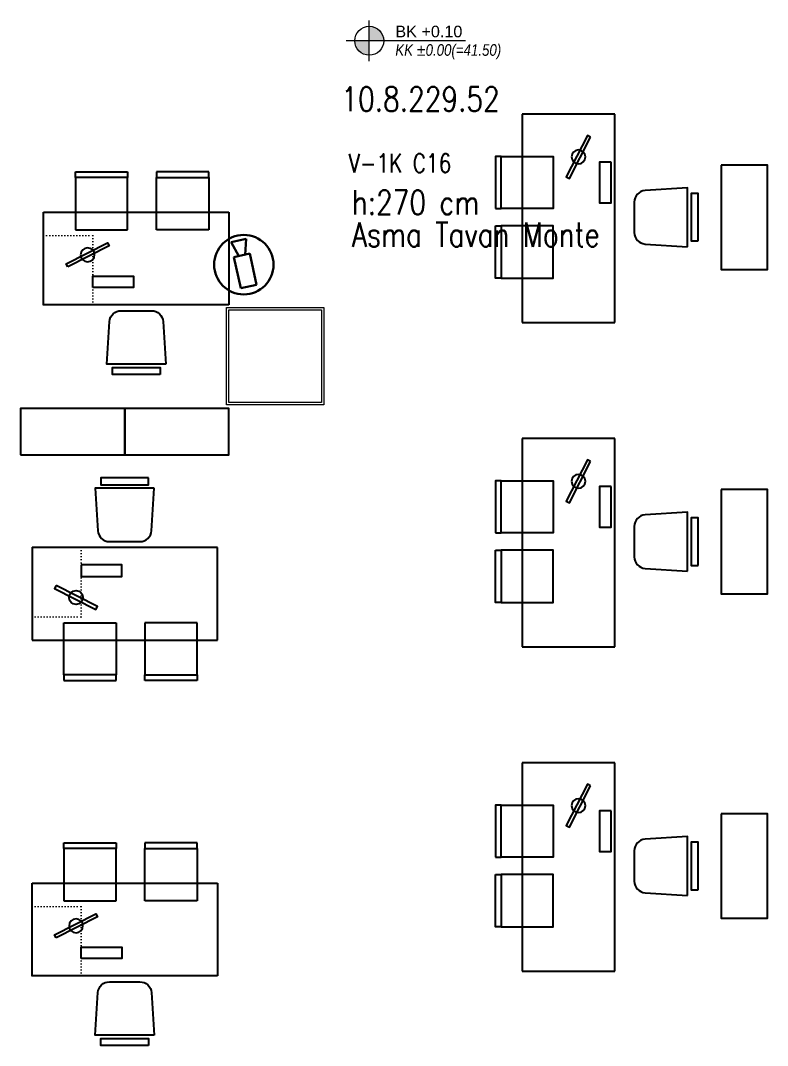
# Model space of a CAD drawing. Extents: x -1286 to 34975, y -230 to 6637.
# Drawn here: x 3421 to 4066, y 1857 to 2742 of the extents above; entities that cross this region are included whole.
import ezdxf
from ezdxf.enums import TextEntityAlignment as Align

# ---------------------------------------------------------------- set-up
doc = ezdxf.new("R2010")
doc.units = 0
doc.header["$LTSCALE"] = 20
doc.linetypes.add('DOT2', pattern=[0.125, 0, -0.125])
doc.layers.get('0').update_dxf_attribs({"color": 9, "lineweight": 9})
for name, color, linetype, lineweight in [('01', 9, 'Continuous', 9), ('05', 9, 'Continuous', 9), ('14', 9, 'Continuous', 9), ('21', 9, 'Continuous', 9), ('E-DAHİLİ DOME KAMERA', 7, 'Continuous', 30), ('E-YAZI', 7, 'Continuous', 30)]:
    doc.layers.add(name, color=color, linetype=linetype, lineweight=lineweight)
doc.styles.add('Arial', font='arial.ttf', dxfattribs={"height": 2.5})
doc.styles.add('E-YAZI', font='txttw.shx')
doc.styles.add('MuuM_TEXT-ITALIC', font='ARIALNI.TTF')

# ---------------------------------------------------------------- blocks, each defined once
blk = doc.blocks.new('p-kolon-80x80-vw')
at = {"layer": '01'}
blk.add_lwpolyline([(-40, -40), (-40, 40), (40, 40), (40, -40)], close=True, dxfattribs=at)
blk = doc.blocks.new('0_elevationtarget-p-bk')
h = blk.add_hatch(color=254)
h.paths.add_polyline_path([(2.5, 0, 0.414214), (0, 2.5), (0, 0)])
h.paths.add_polyline_path([(0, 0), (-2.5, 0, 0.414214), (0, -2.5)])
blk.add_line((0, -3.5), (0, 3.5))
blk.add_lwpolyline([(16.6, 0), (-4, 0)])
blk.add_circle((0, 0), 2.5)
at = {"style": 'Arial'}
blk.add_attdef('BITMISKOT', text='', height=2, dxfattribs=at).set_placement((4.5, 0), align=Align.BOTTOM_LEFT)
at = {"style": 'MuuM_TEXT-ITALIC'}
blk.add_attdef('FINISHINGFLOORLEVEL', text='', height=2, dxfattribs=at).set_placement((4.5, -0.59), align=Align.TOP_LEFT)
blk = doc.blocks.new('160lıkcalismamasa-vw')
at = {"lineweight": -3, "ltscale": 0.5}
for p, q in [((2355.98, 2657.5), (2355.98, 2662.5)), ((2355.98, 2662.5), (2400.98, 2662.5)), ((2400.98, 2657.5), (2355.98, 2657.5)), ((2355.98, 2657.5), (2355.98, 2612.5)), ((2400.98, 2657.5), (2355.98, 2657.5)), ((2400.98, 2662.5), (2400.98, 2657.5)), ((2400.98, 2612.5), (2400.98, 2657.5)), ((2425.98, 2662.5), (2425.98, 2657.5)), ((2470.98, 2662.5), (2425.98, 2662.5)), ((2425.98, 2657.5), (2470.98, 2657.5)), ((2425.98, 2612.5), (2425.98, 2657.5)), ((2425.98, 2657.5), (2470.98, 2657.5)), ((2470.98, 2657.5), (2470.98, 2662.5)), ((2470.98, 2657.5), (2470.98, 2612.5)), ((2498.48, 2627.5), (2338.48, 2627.5)), ((2338.48, 2627.5), (2338.48, 2547.5)), ((2498.48, 2547.5), (2498.48, 2627.5)), ((2355.98, 2612.5), (2400.98, 2612.5)), ((2470.98, 2612.5), (2425.98, 2612.5)), ((2338.48, 2547.5), (2498.48, 2547.5))]:
    blk.add_line(p, q, dxfattribs=at)
for points in [[(2477.64, 2580.3), (2479.01, 2582.97), (2443.42, 2601.24), (2442.05, 2598.58)], [(2455.98, 2562.5), (2455.98, 2572.5), (2420.98, 2572.5), (2420.98, 2562.5)], [(2397.98, 2487.5), (2438.98, 2487.5), (2438.98, 2493.5), (2397.98, 2493.5)]]:
    blk.add_lwpolyline(points, close=True, dxfattribs=at)
blk.add_lwpolyline([(2392.98, 2496.5), (2443.98, 2496.5), (2441.59, 2533.15, 0.395265), (2431.61, 2542.5), (2405.34, 2542.5, 0.395265), (2395.37, 2533.15)], format="xyb", close=True, dxfattribs=at)
blk.add_circle((2460.53, 2590.77), 6, dxfattribs=at)
at = {"layer": '05', "linetype": 'DOT2'}
for p, q in [((2498.48, 2607.5), (2455.98, 2607.5)), ((2455.98, 2607.5), (2455.98, 2547.5)), ((2498.48, 2547.5), (2498.48, 2607.5)), ((2455.98, 2547.5), (2498.48, 2547.5))]:
    blk.add_line(p, q, dxfattribs=at)
blk = doc.blocks.new('m-çalışma dolap modül-90')
at = {"lineweight": -3, "ltscale": 0.5}
blk.add_lwpolyline([(-90, 0), (0, 0), (0, 40), (-90, 40)], close=True, dxfattribs=at)
blk = doc.blocks.new('m-vw-sandalye-02')
at = {"lineweight": -3, "ltscale": 0.5}
for points in [[(-22.5, 0), (-22.5, -5), (22.5, -5), (22.5, 0)], [(-22.5, -5), (22.5, -5), (22.5, -50), (-22.5, -50)]]:
    blk.add_lwpolyline(points, close=True, dxfattribs=at)
blk = doc.blocks.new('m-vw-sandalye')
at = {"lineweight": -3, "ltscale": 0.5}
blk.add_lwpolyline([(-20.5, 0), (20.5, 0), (20.5, -6), (-20.5, -6)], close=True, dxfattribs=at)
blk.add_lwpolyline([(-25.5, -9), (25.5, -9), (23.11, -45.65, -0.395265), (13.13, -55), (-13.13, -55, -0.395265), (-23.11, -45.65)], format="xyb", close=True, dxfattribs=at)
blk = doc.blocks.new('m-vw-çalışma-p-01')
at = {"lineweight": -3, "ltscale": 0.5}
for p, q in [((11.93, 179.03), (91.93, 179.03)), ((11.93, -0.97), (11.93, 179.03)), ((91.93, 179.03), (91.93, -0.97)), ((91.93, -0.97), (11.93, -0.97))]:
    blk.add_line(p, q, dxfattribs=at)
for points in [[(32.8, 159.16), (35.47, 160.53), (53.74, 124.95), (51.08, 123.58)], [(15, 137.5), (25, 137.5), (25, 102.5), (15, 102.5)]]:
    blk.add_lwpolyline(points, close=True, dxfattribs=at)
blk.add_circle((43.27, 142.05), 6, dxfattribs=at)
at = {"lineweight": -3, "ltscale": 0.5, "xscale": -1, "rotation": 270}
blk.add_blockref('m-vw-sandalye-02', (115, 120), dxfattribs=at)
at = {"lineweight": -3, "rotation": 90}
blk.add_blockref('m-vw-sandalye', (-60, 90), dxfattribs=at)
at = {"lineweight": -3, "ltscale": 0.5, "rotation": 270}
blk.add_blockref('m-vw-sandalye-02', (115, 60), dxfattribs=at)
blk = doc.blocks.new('100_DAHİLİ DOME KAMERA')
at = {"layer": 'E-DAHİLİ DOME KAMERA', "color": 4}
for p, q in [((-1.936, 0.715), (-1.936, -0.689)), ((0.82, 0.715), (-1.936, 0.715)), ((0.82, -0.689), (0.82, 0.715)), ((0.82, 0.294), (2.131, 0.668)), ((2.131, 0.668), (2.131, -0.643)), ((-1.936, -0.689), (0.82, -0.689)), ((0.82, -0.268), (2.131, -0.643))]:
    blk.add_line(p, q, dxfattribs=at)
at = {"layer": 'E-DAHİLİ DOME KAMERA', "color": 4, "linetype": 'Continuous'}
blk.add_circle((0, 0), 2.566, dxfattribs=at)

msp = doc.modelspace()

# ---------------------------------------------------------------- linework, layer by layer
at = {"layer": '14'}
msp.add_lwpolyline([(3598.84, 2494.5), (3682.84, 2494.5), (3682.84, 2410.5), (3598.84, 2410.5)], close=True, dxfattribs=at)

# ---------------------------------------------------------------- block references
msp.add_blockref('p-kolon-80x80-vw', (3640.84, 2452.5))
at = {"layer": '05', "lineweight": -3, "xscale": -1}
for p in [(3945.84, 2482.5), (3945.84, 2202.5), (3945.84, 1922.5)]:
    msp.add_blockref('m-vw-çalışma-p-01', p, dxfattribs=at)
at = {"layer": '05', "xscale": -1}
for p in [(5939.31, -50.73), (5929.31, -630)]:
    msp.add_blockref('160lıkcalismamasa-vw', p, dxfattribs=at)
at = {"layer": '05'}
for name, p, rotation in [('m-çalışma dolap modül-90', (4025.84, 2527.5), 270), ('160lıkcalismamasa-vw', (5929.31, 4835), 180), ('m-çalışma dolap modül-90', (4025.84, 2247.5), 270), ('m-çalışma dolap modül-90', (4025.84, 1967.5), 270)]:
    msp.add_blockref(name, p, dxfattribs=dict(at, rotation=rotation))
for p in [(3510.84, 2367.5), (3600.84, 2367.5)]:
    msp.add_blockref('m-çalışma dolap modül-90', p, dxfattribs=at)
at = {"layer": '21', "xscale": 5, "yscale": 5, "zscale": 5}
msp.add_blockref('0_elevationtarget-p-bk', (3722, 2724.84), dxfattribs=at).add_auto_attribs({'BITMISKOT': 'BK +0.10', 'FINISHINGFLOORLEVEL': 'KK %%p0.00(=41.50)'})
at = {"layer": 'E-DAHİLİ DOME KAMERA', "xscale": -10, "yscale": 9.999999999999998, "zscale": 9.999999999999998, "rotation": 282.2787563330597}
msp.add_blockref('100_DAHİLİ DOME KAMERA', (3613.65, 2531.55), dxfattribs=at)

# ---------------------------------------------------------------- texts
at = {"layer": 'E-YAZI', "color": 1, "style": 'E-YAZI', "width": 0.8}
msp.add_text('10.8.229.52', height=21, dxfattribs=at).set_placement((3697.86, 2663.99))
at = {"layer": 'E-YAZI', "color": 6, "style": 'E-YAZI', "width": 0.8}
msp.add_text('V-1K C16', height=16, dxfattribs=at).set_placement((3703.98, 2611.14))
at = {"layer": 'E-YAZI', "color": 30, "style": 'E-YAZI', "width": 0.8}
for s, p in [('h:270 cm', (3706.97, 2574.77)), ('Asma Tavan Monte', (3706.97, 2547.05))]:
    msp.add_text(s, height=21, dxfattribs=at).set_placement(p)

doc.saveas('drawing.dxf')
